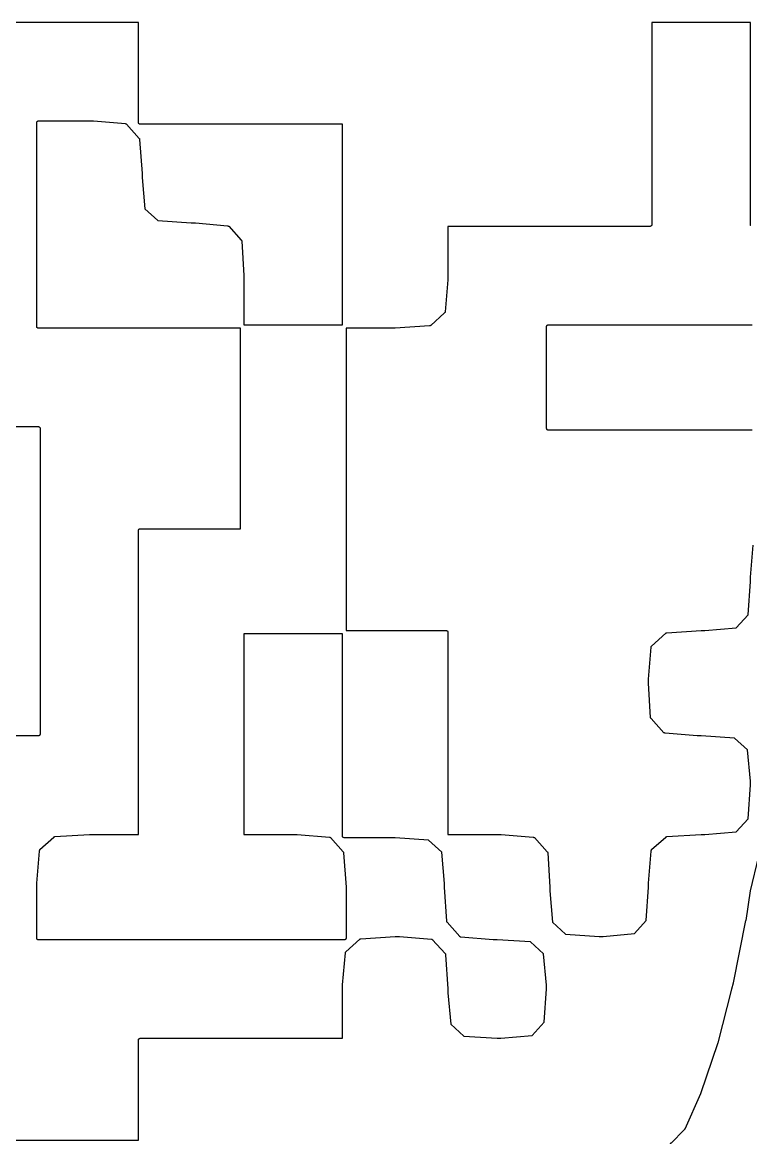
# Model space of a CAD drawing. Extents: x 123.5 to 170.1, y -121.6 to -90.
# Drawn here: x 154.825 to 156.94, y -105.425 to -102.166 of the extents above; entities that cross this region are included whole.
import ezdxf

# ---------------------------------------------------------------- set-up
doc = ezdxf.new("R2010")
doc.units = 0
doc.layers.add('BLACK', color=7, linetype='CONTINUOUS')

msp = doc.modelspace()

# ---------------------------------------------------------------- linework, layer by layer
at = {"layer": 'BLACK', "linetype": 'CONTINUOUS'}
for p, q in [((155.162, -102.166), (154.579, -102.166)), ((155.162, -102.457), (155.162, -102.166)), ((156.94, -102.166), (156.654, -102.166)), ((156.654, -102.166), (156.654, -102.754)), ((156.94, -102.754), (156.94, -102.166)), ((154.866, -102.456), (154.866, -102.455)), ((154.866, -102.455), (154.866, -102.455)), ((154.866, -102.455), (154.866, -102.455)), ((154.866, -102.455), (154.866, -102.455)), ((154.866, -102.455), (154.867, -102.455)), ((154.866, -102.457), (154.866, -102.456)), ((154.866, -102.456), (154.866, -102.456)), ((154.866, -102.456), (154.866, -102.456)), ((154.866, -102.456), (154.866, -102.456)), ((154.866, -103.05), (154.866, -102.457)), ((154.866, -102.457), (154.866, -102.457)), ((154.867, -102.454), (154.868, -102.453)), ((154.867, -102.455), (154.867, -102.454)), ((154.867, -102.454), (154.867, -102.454)), ((154.867, -102.454), (154.867, -102.454)), ((154.867, -102.454), (154.867, -102.454)), ((154.867, -102.455), (154.867, -102.455)), ((154.867, -102.455), (154.867, -102.455)), ((154.868, -102.453), (154.868, -102.453)), ((154.868, -102.453), (154.868, -102.453)), ((154.868, -102.453), (154.868, -102.453)), ((154.868, -102.453), (154.868, -102.453)), ((154.868, -102.453), (154.869, -102.453)), ((154.869, -102.453), (154.87, -102.452)), ((154.869, -102.453), (154.869, -102.453)), ((154.869, -102.453), (154.869, -102.453)), ((154.869, -102.453), (154.869, -102.453)), ((154.87, -102.452), (154.87, -102.452)), ((154.87, -102.452), (154.87, -102.452)), ((154.87, -102.452), (154.87, -102.452)), ((154.87, -102.452), (154.871, -102.452)), ((154.871, -102.452), (155.019, -102.452)), ((155.019, -102.452), (155.03, -102.452)), ((155.03, -102.452), (155.03, -102.452)), ((155.03, -102.452), (155.03, -102.452)), ((155.03, -102.452), (155.031, -102.452)), ((155.031, -102.452), (155.124, -102.46)), ((155.124, -102.46), (155.124, -102.46)), ((155.124, -102.46), (155.124, -102.461)), ((155.124, -102.461), (155.125, -102.461)), ((155.125, -102.461), (155.125, -102.461)), ((155.125, -102.461), (155.125, -102.461)), ((155.125, -102.461), (155.125, -102.461)), ((155.125, -102.461), (155.126, -102.461)), ((155.126, -102.461), (155.126, -102.461)), ((155.126, -102.461), (155.126, -102.461)), ((155.126, -102.461), (155.126, -102.461)), ((155.126, -102.461), (155.126, -102.461)), ((155.126, -102.461), (155.127, -102.462)), ((155.127, -102.462), (155.127, -102.462)), ((155.127, -102.462), (155.127, -102.462)), ((155.127, -102.462), (155.127, -102.462)), ((155.127, -102.462), (155.164, -102.503)), ((155.162, -102.458), (155.162, -102.457)), ((155.162, -102.459), (155.162, -102.458)), ((155.162, -102.458), (155.162, -102.458)), ((155.162, -102.458), (155.162, -102.458)), ((155.162, -102.458), (155.162, -102.458)), ((155.163, -102.46), (155.162, -102.459)), ((155.162, -102.459), (155.162, -102.459)), ((155.162, -102.459), (155.162, -102.459)), ((155.162, -102.459), (155.162, -102.459)), ((155.163, -102.461), (155.163, -102.46)), ((155.163, -102.46), (155.163, -102.46)), ((155.163, -102.46), (155.163, -102.46)), ((155.163, -102.46), (155.163, -102.46)), ((155.163, -102.46), (155.163, -102.46)), ((155.164, -102.461), (155.163, -102.461)), ((155.163, -102.461), (155.163, -102.461)), ((155.163, -102.461), (155.163, -102.461)), ((155.165, -102.462), (155.164, -102.461)), ((155.164, -102.461), (155.164, -102.461)), ((155.164, -102.461), (155.164, -102.461)), ((155.164, -102.461), (155.164, -102.461)), ((155.166, -102.462), (155.165, -102.462)), ((155.165, -102.462), (155.165, -102.462)), ((155.165, -102.462), (155.165, -102.462)), ((155.165, -102.462), (155.165, -102.462)), ((155.165, -102.462), (155.165, -102.462)), ((155.167, -102.462), (155.166, -102.462)), ((155.166, -102.462), (155.166, -102.462)), ((155.166, -102.462), (155.166, -102.462)), ((155.166, -102.462), (155.166, -102.462)), ((155.755, -102.462), (155.167, -102.462)), ((155.755, -103.045), (155.755, -102.462)), ((155.164, -102.503), (155.164, -102.503)), ((155.164, -102.503), (155.164, -102.503)), ((155.164, -102.503), (155.164, -102.503)), ((155.164, -102.503), (155.165, -102.503)), ((155.165, -102.503), (155.165, -102.504)), ((155.165, -102.504), (155.165, -102.504)), ((155.165, -102.504), (155.165, -102.504)), ((155.165, -102.504), (155.165, -102.504)), ((155.165, -102.504), (155.165, -102.505)), ((155.165, -102.505), (155.165, -102.505)), ((155.165, -102.505), (155.165, -102.505)), ((155.165, -102.505), (155.165, -102.505)), ((155.165, -102.505), (155.165, -102.506)), ((155.165, -102.506), (155.165, -102.506)), ((155.165, -102.506), (155.165, -102.506)), ((155.165, -102.506), (155.172, -102.605)), ((155.172, -102.605), (155.172, -102.605)), ((155.172, -102.605), (155.172, -102.605)), ((155.172, -102.605), (155.172, -102.605)), ((155.172, -102.605), (155.172, -102.617)), ((155.172, -102.617), (155.18, -102.708)), ((155.18, -102.708), (155.218, -102.742)), ((155.218, -102.742), (155.315, -102.749)), ((155.315, -102.749), (155.326, -102.749)), ((155.326, -102.749), (155.327, -102.749)), ((155.327, -102.749), (155.327, -102.749)), ((155.327, -102.749), (155.327, -102.749)), ((155.327, -102.749), (155.42, -102.757)), ((155.42, -102.757), (155.42, -102.757)), ((155.42, -102.757), (155.421, -102.757)), ((155.421, -102.757), (155.421, -102.757)), ((155.421, -102.757), (155.421, -102.757)), ((155.421, -102.757), (155.421, -102.757)), ((155.421, -102.757), (155.422, -102.757)), ((155.422, -102.757), (155.422, -102.757)), ((155.422, -102.757), (155.422, -102.757)), ((155.422, -102.757), (155.422, -102.757)), ((155.422, -102.757), (155.422, -102.758)), ((155.422, -102.758), (155.423, -102.758)), ((155.423, -102.758), (155.423, -102.758)), ((155.423, -102.758), (155.423, -102.758)), ((155.423, -102.758), (155.423, -102.758)), ((155.423, -102.758), (155.424, -102.758)), ((155.424, -102.758), (155.46, -102.799)), ((156.649, -102.759), (156.061, -102.759)), ((156.061, -102.759), (156.061, -102.902)), ((156.65, -102.759), (156.649, -102.759)), ((156.649, -102.759), (156.649, -102.759)), ((156.651, -102.758), (156.65, -102.758)), ((156.65, -102.758), (156.65, -102.759)), ((156.65, -102.759), (156.65, -102.759)), ((156.65, -102.759), (156.65, -102.759)), ((156.652, -102.757), (156.651, -102.758)), ((156.651, -102.758), (156.651, -102.758)), ((156.651, -102.758), (156.651, -102.758)), ((156.651, -102.758), (156.651, -102.758)), ((156.651, -102.758), (156.651, -102.758)), ((156.651, -102.758), (156.651, -102.758)), ((156.651, -102.758), (156.651, -102.758)), ((156.653, -102.757), (156.652, -102.757)), ((156.652, -102.757), (156.652, -102.757)), ((156.652, -102.757), (156.652, -102.757)), ((156.652, -102.757), (156.652, -102.757)), ((156.654, -102.755), (156.653, -102.755)), ((156.653, -102.755), (156.653, -102.756)), ((156.653, -102.756), (156.653, -102.756)), ((156.653, -102.756), (156.653, -102.756)), ((156.653, -102.756), (156.653, -102.756)), ((156.653, -102.756), (156.653, -102.756)), ((156.653, -102.756), (156.653, -102.756)), ((156.653, -102.756), (156.653, -102.756)), ((156.653, -102.756), (156.653, -102.757)), ((156.654, -102.754), (156.654, -102.754)), ((156.654, -102.754), (156.654, -102.755)), ((156.654, -102.755), (156.654, -102.755)), ((156.654, -102.755), (156.654, -102.755)), ((156.94, -102.755), (156.94, -102.754)), ((156.94, -102.754), (156.94, -102.754)), ((156.94, -102.756), (156.94, -102.755)), ((156.94, -102.755), (156.94, -102.755)), ((156.94, -102.755), (156.94, -102.755)), ((156.94, -102.755), (156.94, -102.755)), ((156.941, -102.756), (156.94, -102.756)), ((156.94, -102.756), (156.94, -102.756)), ((156.94, -102.756), (156.94, -102.756)), ((155.46, -102.799), (155.461, -102.799)), ((155.461, -102.799), (155.461, -102.799)), ((155.461, -102.799), (155.461, -102.799)), ((155.461, -102.799), (155.461, -102.8)), ((155.461, -102.8), (155.461, -102.8)), ((155.461, -102.8), (155.461, -102.8)), ((155.461, -102.8), (155.461, -102.8)), ((155.461, -102.8), (155.461, -102.801)), ((155.461, -102.801), (155.462, -102.801)), ((155.462, -102.801), (155.462, -102.801)), ((155.462, -102.801), (155.462, -102.801)), ((155.462, -102.801), (155.462, -102.802)), ((155.462, -102.802), (155.462, -102.802)), ((155.462, -102.802), (155.462, -102.802)), ((155.462, -102.802), (155.462, -102.802)), ((155.462, -102.802), (155.468, -102.902)), ((155.468, -102.902), (155.468, -102.902)), ((155.468, -102.902), (155.468, -102.902)), ((155.468, -102.902), (155.468, -102.902)), ((155.468, -102.902), (155.468, -103.045)), ((156.061, -102.902), (156.061, -102.913)), ((156.061, -102.914), (156.053, -103.007)), ((156.061, -102.913), (156.061, -102.913)), ((156.061, -102.913), (156.061, -102.913)), ((156.061, -102.913), (156.061, -102.914)), ((156.051, -103.01), (156.011, -103.047)), ((156.052, -103.01), (156.051, -103.01)), ((156.051, -103.01), (156.051, -103.01)), ((156.053, -103.008), (156.052, -103.009)), ((156.052, -103.009), (156.052, -103.009)), ((156.052, -103.009), (156.052, -103.009)), ((156.052, -103.009), (156.052, -103.009)), ((156.052, -103.009), (156.052, -103.009)), ((156.052, -103.009), (156.052, -103.01)), ((156.052, -103.01), (156.052, -103.01)), ((156.053, -103.007), (156.053, -103.007)), ((156.053, -103.007), (156.053, -103.007)), ((156.053, -103.007), (156.053, -103.008)), ((156.053, -103.008), (156.053, -103.008)), ((156.053, -103.008), (156.053, -103.008)), ((156.053, -103.008), (156.053, -103.008)), ((154.866, -103.051), (154.866, -103.05)), ((154.866, -103.05), (154.866, -103.05)), ((154.866, -103.052), (154.866, -103.051)), ((154.866, -103.051), (154.866, -103.051)), ((154.866, -103.051), (154.866, -103.051)), ((154.866, -103.051), (154.866, -103.051)), ((154.866, -103.053), (154.866, -103.052)), ((154.866, -103.052), (154.866, -103.052)), ((154.866, -103.052), (154.866, -103.052)), ((154.866, -103.052), (154.866, -103.052)), ((154.867, -103.053), (154.866, -103.053)), ((154.866, -103.053), (154.866, -103.053)), ((154.867, -103.054), (154.867, -103.053)), ((154.867, -103.053), (154.867, -103.053)), ((154.867, -103.053), (154.867, -103.053)), ((154.868, -103.054), (154.867, -103.054)), ((154.867, -103.054), (154.867, -103.054)), ((154.867, -103.054), (154.867, -103.054)), ((154.869, -103.055), (154.868, -103.054)), ((154.868, -103.054), (154.868, -103.054)), ((154.868, -103.054), (154.868, -103.054)), ((154.868, -103.054), (154.868, -103.054)), ((154.87, -103.055), (154.869, -103.055)), ((154.869, -103.055), (154.869, -103.055)), ((154.869, -103.055), (154.869, -103.055)), ((154.869, -103.055), (154.869, -103.055)), ((154.871, -103.055), (154.87, -103.055)), ((154.87, -103.055), (154.87, -103.055)), ((154.87, -103.055), (154.87, -103.055)), ((154.87, -103.055), (154.87, -103.055)), ((155.458, -103.055), (154.871, -103.055)), ((155.458, -103.638), (155.458, -103.055)), ((155.468, -103.045), (155.755, -103.045)), ((155.908, -103.055), (155.765, -103.055)), ((155.765, -103.055), (155.765, -103.934)), ((156.007, -103.048), (155.908, -103.055)), ((155.908, -103.055), (155.908, -103.055)), ((155.908, -103.055), (155.908, -103.055)), ((155.908, -103.055), (155.908, -103.055)), ((156.008, -103.048), (156.007, -103.048)), ((156.009, -103.048), (156.008, -103.048)), ((156.008, -103.048), (156.008, -103.048)), ((156.008, -103.048), (156.008, -103.048)), ((156.008, -103.048), (156.008, -103.048)), ((156.01, -103.048), (156.009, -103.048)), ((156.009, -103.048), (156.009, -103.048)), ((156.009, -103.048), (156.009, -103.048)), ((156.009, -103.048), (156.009, -103.048)), ((156.009, -103.048), (156.009, -103.048)), ((156.011, -103.047), (156.01, -103.047)), ((156.01, -103.047), (156.01, -103.047)), ((156.01, -103.047), (156.01, -103.047)), ((156.01, -103.047), (156.01, -103.048)), ((156.01, -103.048), (156.01, -103.048)), ((156.347, -103.049), (156.348, -103.048)), ((156.347, -103.05), (156.347, -103.049)), ((156.347, -103.049), (156.347, -103.049)), ((156.347, -103.049), (156.347, -103.049)), ((156.347, -103.049), (156.347, -103.049)), ((156.347, -103.346), (156.347, -103.05)), ((156.348, -103.048), (156.348, -103.047)), ((156.348, -103.047), (156.348, -103.047)), ((156.348, -103.047), (156.348, -103.047)), ((156.348, -103.047), (156.349, -103.047)), ((156.348, -103.048), (156.348, -103.048)), ((156.348, -103.048), (156.348, -103.048)), ((156.348, -103.048), (156.348, -103.048)), ((156.348, -103.048), (156.348, -103.048)), ((156.349, -103.047), (156.349, -103.046)), ((156.349, -103.046), (156.349, -103.046)), ((156.349, -103.046), (156.349, -103.046)), ((156.349, -103.046), (156.349, -103.046)), ((156.349, -103.046), (156.35, -103.046)), ((156.35, -103.046), (156.35, -103.045)), ((156.35, -103.045), (156.35, -103.045)), ((156.35, -103.045), (156.35, -103.045)), ((156.35, -103.045), (156.351, -103.045)), ((156.35, -103.046), (156.35, -103.046)), ((156.35, -103.046), (156.35, -103.046)), ((156.35, -103.046), (156.35, -103.046)), ((156.351, -103.045), (156.351, -103.045)), ((156.351, -103.045), (156.351, -103.045)), ((156.351, -103.045), (156.351, -103.045)), ((156.351, -103.045), (156.352, -103.045)), ((156.352, -103.045), (156.352, -103.045)), ((156.352, -103.045), (156.945, -103.045)), ((154.722, -103.341), (154.871, -103.341)), ((154.871, -103.341), (154.871, -103.341)), ((154.871, -103.341), (154.872, -103.341)), ((154.872, -103.341), (154.872, -103.341)), ((154.872, -103.341), (154.872, -103.341)), ((154.872, -103.341), (154.872, -103.342)), ((154.872, -103.342), (154.873, -103.342)), ((154.873, -103.342), (154.873, -103.342)), ((154.873, -103.342), (154.873, -103.342)), ((154.873, -103.342), (154.873, -103.342)), ((154.873, -103.342), (154.873, -103.342)), ((154.873, -103.342), (154.873, -103.342)), ((154.873, -103.342), (154.873, -103.342)), ((154.873, -103.342), (154.874, -103.343)), ((154.874, -103.343), (154.874, -103.343)), ((154.874, -103.343), (154.874, -103.343)), ((154.874, -103.343), (154.874, -103.343)), ((154.874, -103.343), (154.874, -103.343)), ((154.874, -103.343), (154.875, -103.344)), ((154.875, -103.344), (154.875, -103.344)), ((154.875, -103.344), (154.875, -103.344)), ((154.875, -103.344), (154.875, -103.344)), ((154.875, -103.344), (154.875, -103.344)), ((154.875, -103.344), (154.875, -103.344)), ((154.875, -103.344), (154.875, -103.344)), ((154.875, -103.344), (154.875, -103.345)), ((154.875, -103.345), (154.876, -103.345)), ((154.876, -103.345), (154.876, -103.345)), ((154.876, -103.345), (154.876, -103.345)), ((154.876, -103.345), (154.876, -103.346)), ((154.876, -103.346), (154.876, -103.346)), ((154.876, -103.346), (154.876, -104.235)), ((156.347, -103.347), (156.347, -103.346)), ((156.348, -103.348), (156.347, -103.347)), ((156.347, -103.347), (156.347, -103.347)), ((156.347, -103.347), (156.347, -103.347)), ((156.347, -103.347), (156.347, -103.347)), ((156.348, -103.349), (156.348, -103.348)), ((156.348, -103.348), (156.348, -103.348)), ((156.348, -103.348), (156.348, -103.348)), ((156.348, -103.348), (156.348, -103.348)), ((156.349, -103.35), (156.348, -103.349)), ((156.348, -103.349), (156.348, -103.349)), ((156.348, -103.349), (156.348, -103.349)), ((156.348, -103.349), (156.348, -103.349)), ((156.348, -103.349), (156.348, -103.349)), ((156.35, -103.35), (156.349, -103.35)), ((156.349, -103.35), (156.349, -103.35)), ((156.349, -103.35), (156.349, -103.35)), ((156.349, -103.35), (156.349, -103.35)), ((156.35, -103.351), (156.35, -103.35)), ((156.35, -103.35), (156.35, -103.35)), ((156.35, -103.35), (156.35, -103.35)), ((156.351, -103.351), (156.35, -103.351)), ((156.35, -103.351), (156.35, -103.351)), ((156.35, -103.351), (156.35, -103.351)), ((156.35, -103.351), (156.35, -103.351)), ((156.352, -103.351), (156.351, -103.351)), ((156.351, -103.351), (156.351, -103.351)), ((156.351, -103.351), (156.351, -103.351)), ((156.351, -103.351), (156.351, -103.351)), ((156.945, -103.351), (156.352, -103.351)), ((156.352, -103.351), (156.352, -103.351)), ((155.162, -103.641), (155.163, -103.64)), ((155.162, -103.642), (155.162, -103.641)), ((155.162, -103.641), (155.162, -103.641)), ((155.162, -103.641), (155.162, -103.641)), ((155.162, -103.641), (155.162, -103.641)), ((155.162, -103.643), (155.162, -103.642)), ((155.162, -103.642), (155.162, -103.642)), ((155.162, -103.642), (155.162, -103.642)), ((155.162, -103.642), (155.162, -103.642)), ((155.162, -104.527), (155.162, -103.643)), ((155.163, -103.64), (155.163, -103.639)), ((155.163, -103.639), (155.163, -103.639)), ((155.163, -103.639), (155.163, -103.639)), ((155.163, -103.639), (155.164, -103.639)), ((155.163, -103.64), (155.163, -103.64)), ((155.163, -103.64), (155.163, -103.64)), ((155.163, -103.64), (155.163, -103.64)), ((155.164, -103.639), (155.164, -103.638)), ((155.164, -103.638), (155.164, -103.638)), ((155.164, -103.638), (155.165, -103.638)), ((155.164, -103.639), (155.164, -103.639)), ((155.164, -103.639), (155.164, -103.639)), ((155.165, -103.638), (155.165, -103.638)), ((155.165, -103.638), (155.165, -103.638)), ((155.165, -103.638), (155.165, -103.638)), ((155.165, -103.638), (155.166, -103.638)), ((155.166, -103.638), (155.166, -103.638)), ((155.166, -103.638), (155.166, -103.638)), ((155.166, -103.638), (155.166, -103.638)), ((155.166, -103.638), (155.166, -103.638)), ((155.166, -103.638), (155.167, -103.638)), ((155.167, -103.638), (155.458, -103.638)), ((156.94, -103.779), (156.948, -103.686)), ((156.94, -103.78), (156.94, -103.779)), ((156.94, -103.779), (156.94, -103.779)), ((156.94, -103.779), (156.94, -103.779)), ((156.94, -103.791), (156.94, -103.78)), ((156.934, -103.888), (156.94, -103.791)), ((156.899, -103.926), (156.934, -103.888)), ((155.755, -103.944), (155.468, -103.944)), ((155.468, -103.944), (155.468, -104.527)), ((155.755, -104.532), (155.755, -103.944)), ((155.765, -103.934), (156.056, -103.934)), ((156.056, -103.934), (156.057, -103.934)), ((156.057, -103.934), (156.057, -103.934)), ((156.057, -103.934), (156.057, -103.934)), ((156.057, -103.934), (156.057, -103.934)), ((156.057, -103.934), (156.058, -103.934)), ((156.058, -103.934), (156.058, -103.934)), ((156.058, -103.934), (156.058, -103.934)), ((156.058, -103.934), (156.058, -103.934)), ((156.058, -103.934), (156.058, -103.935)), ((156.058, -103.935), (156.059, -103.935)), ((156.059, -103.935), (156.059, -103.935)), ((156.059, -103.935), (156.059, -103.935)), ((156.059, -103.935), (156.059, -103.935)), ((156.059, -103.935), (156.06, -103.935)), ((156.06, -103.935), (156.06, -103.935)), ((156.06, -103.935), (156.06, -103.936)), ((156.06, -103.936), (156.06, -103.936)), ((156.06, -103.936), (156.06, -103.936)), ((156.06, -103.936), (156.06, -103.936)), ((156.06, -103.936), (156.06, -103.936)), ((156.06, -103.936), (156.06, -103.937)), ((156.06, -103.937), (156.061, -103.937)), ((156.061, -103.937), (156.061, -103.937)), ((156.061, -103.937), (156.061, -103.937)), ((156.061, -103.937), (156.061, -103.938)), ((156.061, -103.938), (156.061, -103.938)), ((156.061, -103.938), (156.061, -103.938)), ((156.061, -103.938), (156.061, -103.938)), ((156.061, -103.938), (156.061, -103.938)), ((156.061, -103.938), (156.061, -103.939)), ((156.061, -103.939), (156.061, -104.527)), ((156.653, -103.979), (156.694, -103.942)), ((156.694, -103.942), (156.695, -103.941)), ((156.694, -103.942), (156.694, -103.942)), ((156.694, -103.942), (156.694, -103.942)), ((156.694, -103.942), (156.694, -103.942)), ((156.695, -103.941), (156.695, -103.941)), ((156.695, -103.941), (156.695, -103.941)), ((156.695, -103.941), (156.695, -103.941)), ((156.695, -103.941), (156.696, -103.941)), ((156.696, -103.941), (156.696, -103.941)), ((156.696, -103.941), (156.696, -103.941)), ((156.696, -103.941), (156.696, -103.941)), ((156.696, -103.941), (156.697, -103.941)), ((156.697, -103.941), (156.797, -103.934)), ((156.697, -103.941), (156.697, -103.941)), ((156.697, -103.941), (156.697, -103.941)), ((156.697, -103.941), (156.697, -103.941)), ((156.797, -103.934), (156.797, -103.934)), ((156.797, -103.934), (156.797, -103.934)), ((156.797, -103.934), (156.797, -103.934)), ((156.797, -103.934), (156.808, -103.934)), ((156.808, -103.934), (156.899, -103.926)), ((156.644, -104.075), (156.652, -103.982)), ((156.652, -103.981), (156.652, -103.98)), ((156.652, -103.98), (156.652, -103.98)), ((156.652, -103.98), (156.652, -103.98)), ((156.652, -103.98), (156.653, -103.98)), ((156.652, -103.982), (156.652, -103.981)), ((156.652, -103.981), (156.652, -103.981)), ((156.652, -103.981), (156.652, -103.981)), ((156.652, -103.981), (156.652, -103.981)), ((156.652, -103.982), (156.652, -103.982)), ((156.652, -103.982), (156.652, -103.982)), ((156.653, -103.98), (156.653, -103.979)), ((156.653, -103.979), (156.653, -103.979)), ((156.653, -103.979), (156.653, -103.979)), ((156.653, -103.979), (156.653, -103.979)), ((156.653, -103.98), (156.653, -103.98)), ((156.644, -104.076), (156.644, -104.075)), ((156.644, -104.087), (156.644, -104.076)), ((156.644, -104.076), (156.644, -104.076)), ((156.644, -104.076), (156.644, -104.076)), ((156.65, -104.187), (156.644, -104.087)), ((156.644, -104.087), (156.644, -104.087)), ((156.644, -104.087), (156.644, -104.087)), ((156.644, -104.087), (156.644, -104.087)), ((156.65, -104.188), (156.65, -104.187)), ((156.65, -104.187), (156.65, -104.187)), ((156.65, -104.187), (156.65, -104.187)), ((156.65, -104.187), (156.65, -104.187)), ((156.651, -104.188), (156.65, -104.188)), ((156.65, -104.188), (156.65, -104.188)), ((156.65, -104.188), (156.65, -104.188)), ((156.651, -104.189), (156.651, -104.188)), ((156.651, -104.19), (156.651, -104.189)), ((156.651, -104.189), (156.651, -104.189)), ((156.651, -104.189), (156.651, -104.189)), ((156.651, -104.189), (156.651, -104.189)), ((156.652, -104.19), (156.651, -104.19)), ((156.651, -104.19), (156.651, -104.19)), ((156.651, -104.19), (156.651, -104.19)), ((156.688, -104.231), (156.652, -104.19)), ((154.875, -104.238), (154.874, -104.239)), ((154.876, -104.236), (154.875, -104.237)), ((154.875, -104.237), (154.875, -104.237)), ((154.875, -104.237), (154.875, -104.237)), ((154.875, -104.237), (154.875, -104.237)), ((154.875, -104.237), (154.875, -104.238)), ((154.875, -104.238), (154.875, -104.238)), ((154.875, -104.238), (154.875, -104.238)), ((154.875, -104.238), (154.875, -104.238)), ((154.876, -104.235), (154.876, -104.236)), ((154.876, -104.236), (154.876, -104.236)), ((154.876, -104.236), (154.876, -104.236)), ((154.876, -104.236), (154.876, -104.236)), ((156.689, -104.231), (156.688, -104.231)), ((156.69, -104.231), (156.689, -104.231)), ((156.689, -104.231), (156.689, -104.231)), ((156.689, -104.231), (156.689, -104.231)), ((156.689, -104.231), (156.689, -104.231)), ((156.69, -104.232), (156.69, -104.231)), ((156.691, -104.232), (156.69, -104.232)), ((156.69, -104.232), (156.69, -104.232)), ((156.69, -104.232), (156.69, -104.232)), ((156.69, -104.232), (156.69, -104.232)), ((156.692, -104.232), (156.691, -104.232)), ((156.691, -104.232), (156.691, -104.232)), ((156.691, -104.232), (156.691, -104.232)), ((156.691, -104.232), (156.691, -104.232)), ((156.785, -104.24), (156.692, -104.232)), ((156.692, -104.232), (156.692, -104.232)), ((154.871, -104.24), (154.278, -104.24)), ((154.872, -104.24), (154.871, -104.24)), ((154.871, -104.24), (154.871, -104.24)), ((154.873, -104.24), (154.872, -104.24)), ((154.872, -104.24), (154.872, -104.24)), ((154.872, -104.24), (154.872, -104.24)), ((154.872, -104.24), (154.872, -104.24)), ((154.874, -104.239), (154.873, -104.239)), ((154.873, -104.239), (154.873, -104.24)), ((154.873, -104.24), (154.873, -104.24)), ((154.873, -104.24), (154.873, -104.24)), ((154.873, -104.24), (154.873, -104.24)), ((154.873, -104.24), (154.873, -104.24)), ((154.873, -104.24), (154.873, -104.24)), ((154.874, -104.239), (154.874, -104.239)), ((154.874, -104.239), (154.874, -104.239)), ((154.874, -104.239), (154.874, -104.239)), ((154.874, -104.239), (154.874, -104.239)), ((156.786, -104.24), (156.785, -104.24)), ((156.785, -104.24), (156.785, -104.24)), ((156.785, -104.24), (156.785, -104.24)), ((156.797, -104.24), (156.786, -104.24)), ((156.894, -104.247), (156.797, -104.24)), ((156.932, -104.281), (156.894, -104.247)), ((156.94, -104.372), (156.932, -104.281)), ((156.934, -104.481), (156.94, -104.383)), ((156.94, -104.383), (156.94, -104.372)), ((156.899, -104.519), (156.934, -104.481)), ((154.919, -104.533), (155.019, -104.527)), ((155.019, -104.527), (155.019, -104.527)), ((155.019, -104.527), (155.019, -104.527)), ((155.019, -104.527), (155.019, -104.527)), ((155.019, -104.527), (155.162, -104.527)), ((155.468, -104.527), (155.612, -104.527)), ((155.612, -104.527), (155.623, -104.527)), ((155.623, -104.527), (155.623, -104.527)), ((155.623, -104.527), (155.623, -104.527)), ((155.623, -104.527), (155.623, -104.527)), ((155.623, -104.527), (155.717, -104.535)), ((155.755, -104.533), (155.755, -104.532)), ((155.755, -104.532), (155.755, -104.532)), ((156.061, -104.527), (156.204, -104.527)), ((156.204, -104.527), (156.215, -104.527)), ((156.215, -104.527), (156.216, -104.527)), ((156.216, -104.527), (156.216, -104.527)), ((156.216, -104.527), (156.216, -104.527)), ((156.216, -104.527), (156.309, -104.535)), ((156.697, -104.533), (156.797, -104.527)), ((156.797, -104.527), (156.797, -104.527)), ((156.797, -104.527), (156.797, -104.527)), ((156.797, -104.527), (156.797, -104.527)), ((156.797, -104.527), (156.808, -104.527)), ((156.808, -104.527), (156.899, -104.519)), ((154.875, -104.571), (154.916, -104.535)), ((154.916, -104.535), (154.916, -104.534)), ((154.916, -104.534), (154.916, -104.534)), ((154.916, -104.534), (154.916, -104.534)), ((154.916, -104.534), (154.917, -104.534)), ((154.917, -104.534), (154.917, -104.534)), ((154.917, -104.534), (154.917, -104.534)), ((154.917, -104.534), (154.917, -104.534)), ((154.917, -104.534), (154.918, -104.534)), ((154.918, -104.534), (154.918, -104.533)), ((154.918, -104.533), (154.918, -104.533)), ((154.918, -104.533), (154.918, -104.533)), ((154.918, -104.533), (154.919, -104.533)), ((154.919, -104.533), (154.919, -104.533)), ((154.919, -104.533), (154.919, -104.533)), ((154.919, -104.533), (154.919, -104.533)), ((155.717, -104.535), (155.717, -104.535)), ((155.717, -104.535), (155.717, -104.535)), ((155.717, -104.535), (155.717, -104.535)), ((155.717, -104.535), (155.717, -104.535)), ((155.717, -104.535), (155.718, -104.535)), ((155.718, -104.535), (155.718, -104.535)), ((155.718, -104.535), (155.718, -104.535)), ((155.718, -104.535), (155.718, -104.535)), ((155.718, -104.535), (155.719, -104.535)), ((155.719, -104.535), (155.719, -104.536)), ((155.719, -104.536), (155.719, -104.536)), ((155.719, -104.536), (155.719, -104.536)), ((155.719, -104.536), (155.719, -104.536)), ((155.719, -104.536), (155.72, -104.536)), ((155.72, -104.536), (155.72, -104.536)), ((155.72, -104.536), (155.757, -104.577)), ((155.755, -104.534), (155.755, -104.533)), ((155.755, -104.533), (155.755, -104.533)), ((155.755, -104.533), (155.755, -104.533)), ((155.755, -104.533), (155.755, -104.533)), ((155.756, -104.534), (155.755, -104.534)), ((155.755, -104.534), (155.755, -104.534)), ((155.755, -104.534), (155.755, -104.534)), ((155.755, -104.534), (155.755, -104.534)), ((155.755, -104.534), (155.755, -104.534)), ((155.755, -104.534), (155.755, -104.534)), ((155.756, -104.535), (155.756, -104.534)), ((155.757, -104.536), (155.756, -104.535)), ((155.756, -104.535), (155.756, -104.535)), ((155.756, -104.535), (155.756, -104.535)), ((155.756, -104.535), (155.756, -104.535)), ((155.756, -104.535), (155.756, -104.535)), ((155.758, -104.536), (155.757, -104.536)), ((155.757, -104.536), (155.757, -104.536)), ((155.757, -104.536), (155.757, -104.536)), ((155.757, -104.536), (155.757, -104.536)), ((155.759, -104.537), (155.758, -104.536)), ((155.758, -104.536), (155.758, -104.536)), ((155.758, -104.536), (155.758, -104.536)), ((155.758, -104.536), (155.758, -104.536)), ((155.76, -104.537), (155.759, -104.537)), ((155.759, -104.537), (155.759, -104.537)), ((155.759, -104.537), (155.759, -104.537)), ((155.759, -104.537), (155.759, -104.537)), ((155.908, -104.537), (155.76, -104.537)), ((156.005, -104.543), (155.908, -104.537)), ((156.043, -104.578), (156.005, -104.543)), ((156.309, -104.535), (156.309, -104.535)), ((156.309, -104.535), (156.31, -104.535)), ((156.31, -104.535), (156.31, -104.535)), ((156.31, -104.535), (156.31, -104.535)), ((156.31, -104.535), (156.31, -104.535)), ((156.31, -104.535), (156.311, -104.535)), ((156.311, -104.535), (156.311, -104.535)), ((156.311, -104.535), (156.311, -104.535)), ((156.311, -104.535), (156.311, -104.535)), ((156.311, -104.535), (156.311, -104.536)), ((156.311, -104.536), (156.312, -104.536)), ((156.312, -104.536), (156.312, -104.536)), ((156.312, -104.536), (156.312, -104.536)), ((156.312, -104.536), (156.312, -104.536)), ((156.312, -104.536), (156.313, -104.536)), ((156.313, -104.536), (156.349, -104.577)), ((156.653, -104.571), (156.694, -104.535)), ((156.694, -104.535), (156.694, -104.534)), ((156.694, -104.534), (156.694, -104.534)), ((156.694, -104.534), (156.694, -104.534)), ((156.694, -104.534), (156.695, -104.534)), ((156.695, -104.534), (156.695, -104.534)), ((156.695, -104.534), (156.695, -104.534)), ((156.695, -104.534), (156.695, -104.534)), ((156.695, -104.534), (156.696, -104.534)), ((156.696, -104.534), (156.696, -104.533)), ((156.696, -104.533), (156.696, -104.533)), ((156.696, -104.533), (156.696, -104.533)), ((156.696, -104.533), (156.697, -104.533)), ((156.697, -104.533), (156.697, -104.533)), ((156.697, -104.533), (156.697, -104.533)), ((156.697, -104.533), (156.697, -104.533)), ((154.866, -104.668), (154.874, -104.575)), ((154.874, -104.574), (154.874, -104.573)), ((154.874, -104.573), (154.874, -104.573)), ((154.874, -104.573), (154.874, -104.573)), ((154.874, -104.573), (154.874, -104.573)), ((154.874, -104.573), (154.875, -104.573)), ((154.874, -104.575), (154.874, -104.574)), ((154.874, -104.574), (154.874, -104.574)), ((154.874, -104.574), (154.874, -104.574)), ((154.874, -104.574), (154.874, -104.574)), ((154.874, -104.575), (154.874, -104.575)), ((154.875, -104.572), (154.875, -104.571)), ((154.875, -104.573), (154.875, -104.572)), ((154.875, -104.572), (154.875, -104.572)), ((154.875, -104.572), (154.875, -104.572)), ((154.875, -104.572), (154.875, -104.572)), ((155.757, -104.577), (155.757, -104.577)), ((155.757, -104.577), (155.757, -104.577)), ((155.757, -104.577), (155.757, -104.577)), ((155.757, -104.577), (155.757, -104.578)), ((155.757, -104.578), (155.757, -104.578)), ((155.757, -104.578), (155.758, -104.578)), ((155.758, -104.578), (155.758, -104.578)), ((155.758, -104.578), (155.758, -104.579)), ((155.758, -104.579), (155.758, -104.579)), ((155.758, -104.579), (155.758, -104.579)), ((155.758, -104.579), (155.758, -104.579)), ((155.758, -104.579), (155.758, -104.58)), ((155.758, -104.58), (155.758, -104.58)), ((155.758, -104.58), (155.758, -104.58)), ((155.758, -104.58), (155.758, -104.58)), ((155.758, -104.58), (155.765, -104.68)), ((156.051, -104.669), (156.043, -104.578)), ((156.349, -104.577), (156.35, -104.577)), ((156.35, -104.577), (156.35, -104.577)), ((156.35, -104.577), (156.35, -104.577)), ((156.35, -104.577), (156.35, -104.578)), ((156.35, -104.578), (156.35, -104.578)), ((156.35, -104.578), (156.35, -104.578)), ((156.35, -104.578), (156.35, -104.578)), ((156.35, -104.578), (156.35, -104.579)), ((156.35, -104.579), (156.351, -104.579)), ((156.351, -104.579), (156.351, -104.579)), ((156.351, -104.579), (156.351, -104.579)), ((156.351, -104.579), (156.351, -104.58)), ((156.351, -104.58), (156.351, -104.58)), ((156.351, -104.58), (156.351, -104.58)), ((156.351, -104.58), (156.351, -104.58)), ((156.351, -104.58), (156.357, -104.68)), ((156.644, -104.668), (156.652, -104.575)), ((156.652, -104.574), (156.652, -104.573)), ((156.652, -104.573), (156.652, -104.573)), ((156.652, -104.573), (156.652, -104.573)), ((156.652, -104.573), (156.652, -104.573)), ((156.652, -104.573), (156.653, -104.573)), ((156.652, -104.575), (156.652, -104.574)), ((156.652, -104.574), (156.652, -104.574)), ((156.652, -104.574), (156.652, -104.574)), ((156.652, -104.574), (156.652, -104.574)), ((156.652, -104.575), (156.652, -104.575)), ((156.653, -104.572), (156.653, -104.571)), ((156.653, -104.573), (156.653, -104.572)), ((156.653, -104.572), (156.653, -104.572)), ((156.653, -104.572), (156.653, -104.572)), ((156.653, -104.572), (156.653, -104.572)), ((156.964, -104.59), (156.939, -104.691)), ((154.866, -104.669), (154.866, -104.668)), ((154.866, -104.668), (154.866, -104.668)), ((154.866, -104.668), (154.866, -104.668)), ((154.866, -104.68), (154.866, -104.669)), ((154.866, -104.828), (154.866, -104.68)), ((155.765, -104.68), (155.765, -104.68)), ((155.765, -104.68), (155.765, -104.68)), ((155.765, -104.68), (155.765, -104.68)), ((155.765, -104.68), (155.765, -104.828)), ((156.051, -104.68), (156.051, -104.669)), ((156.058, -104.779), (156.051, -104.68)), ((156.051, -104.68), (156.051, -104.68)), ((156.051, -104.68), (156.051, -104.68)), ((156.051, -104.68), (156.051, -104.68)), ((156.357, -104.68), (156.357, -104.68)), ((156.357, -104.68), (156.357, -104.68)), ((156.357, -104.68), (156.357, -104.68)), ((156.357, -104.68), (156.357, -104.691)), ((156.357, -104.691), (156.365, -104.782)), ((156.637, -104.777), (156.644, -104.68)), ((156.644, -104.669), (156.644, -104.668)), ((156.644, -104.668), (156.644, -104.668)), ((156.644, -104.668), (156.644, -104.668)), ((156.644, -104.68), (156.644, -104.669)), ((156.939, -104.691), (156.927, -104.777)), ((156.058, -104.78), (156.058, -104.779)), ((156.058, -104.781), (156.058, -104.78)), ((156.058, -104.78), (156.058, -104.78)), ((156.058, -104.78), (156.058, -104.78)), ((156.058, -104.78), (156.058, -104.78)), ((156.058, -104.782), (156.058, -104.781)), ((156.058, -104.781), (156.058, -104.781)), ((156.058, -104.781), (156.058, -104.781)), ((156.058, -104.781), (156.058, -104.781)), ((156.058, -104.781), (156.058, -104.781)), ((156.059, -104.782), (156.058, -104.782)), ((156.058, -104.782), (156.058, -104.782)), ((156.096, -104.823), (156.059, -104.782)), ((156.059, -104.782), (156.059, -104.782)), ((156.059, -104.782), (156.059, -104.782)), ((156.059, -104.782), (156.059, -104.782)), ((156.365, -104.782), (156.403, -104.817)), ((156.603, -104.815), (156.637, -104.777)), ((156.926, -104.777), (156.89, -104.958)), ((156.927, -104.777), (156.926, -104.777)), ((156.926, -104.777), (156.926, -104.777)), ((156.927, -104.777), (156.927, -104.777)), ((155.808, -104.83), (155.908, -104.823)), ((155.908, -104.823), (155.908, -104.823)), ((155.908, -104.823), (155.908, -104.823)), ((155.908, -104.823), (155.908, -104.823)), ((155.908, -104.823), (155.919, -104.823)), ((155.919, -104.823), (155.919, -104.823)), ((155.919, -104.823), (155.919, -104.823)), ((155.919, -104.823), (155.92, -104.823)), ((155.92, -104.823), (156.013, -104.831)), ((156.096, -104.824), (156.096, -104.823)), ((156.096, -104.823), (156.096, -104.823)), ((156.097, -104.824), (156.096, -104.824)), ((156.096, -104.824), (156.096, -104.824)), ((156.098, -104.825), (156.097, -104.824)), ((156.097, -104.824), (156.097, -104.824)), ((156.097, -104.824), (156.097, -104.824)), ((156.097, -104.824), (156.097, -104.824)), ((156.097, -104.824), (156.097, -104.824)), ((156.099, -104.825), (156.098, -104.825)), ((156.098, -104.825), (156.098, -104.825)), ((156.098, -104.825), (156.098, -104.825)), ((156.098, -104.825), (156.098, -104.825)), ((156.192, -104.833), (156.099, -104.825)), ((156.099, -104.825), (156.099, -104.825)), ((156.099, -104.825), (156.099, -104.825)), ((156.403, -104.817), (156.501, -104.823)), ((156.501, -104.823), (156.512, -104.823)), ((156.512, -104.823), (156.603, -104.815)), ((154.866, -104.829), (154.866, -104.828)), ((154.866, -104.828), (154.866, -104.828)), ((154.866, -104.83), (154.866, -104.829)), ((154.866, -104.829), (154.866, -104.829)), ((154.866, -104.829), (154.866, -104.829)), ((154.866, -104.829), (154.866, -104.829)), ((154.866, -104.831), (154.866, -104.83)), ((154.866, -104.83), (154.866, -104.83)), ((154.866, -104.83), (154.866, -104.83)), ((154.866, -104.83), (154.866, -104.83)), ((154.867, -104.831), (154.866, -104.831)), ((154.866, -104.831), (154.866, -104.831)), ((154.867, -104.832), (154.867, -104.831)), ((154.867, -104.831), (154.867, -104.831)), ((154.867, -104.831), (154.867, -104.831)), ((154.868, -104.832), (154.867, -104.832)), ((154.867, -104.832), (154.867, -104.832)), ((154.867, -104.832), (154.867, -104.832)), ((154.869, -104.833), (154.868, -104.832)), ((154.868, -104.832), (154.868, -104.832)), ((154.868, -104.832), (154.868, -104.832)), ((154.868, -104.832), (154.868, -104.832)), ((154.87, -104.833), (154.869, -104.833)), ((154.869, -104.833), (154.869, -104.833)), ((154.869, -104.833), (154.869, -104.833)), ((154.869, -104.833), (154.869, -104.833)), ((154.871, -104.833), (154.87, -104.833)), ((154.87, -104.833), (154.87, -104.833)), ((154.87, -104.833), (154.87, -104.833)), ((154.87, -104.833), (154.87, -104.833)), ((155.76, -104.833), (154.871, -104.833)), ((155.761, -104.833), (155.76, -104.833)), ((155.76, -104.833), (155.76, -104.833)), ((155.762, -104.833), (155.761, -104.833)), ((155.761, -104.833), (155.761, -104.833)), ((155.761, -104.833), (155.761, -104.833)), ((155.761, -104.833), (155.761, -104.833)), ((155.763, -104.832), (155.762, -104.832)), ((155.762, -104.832), (155.762, -104.832)), ((155.762, -104.832), (155.762, -104.832)), ((155.762, -104.832), (155.762, -104.832)), ((155.762, -104.832), (155.762, -104.833)), ((155.762, -104.833), (155.762, -104.833)), ((155.762, -104.833), (155.762, -104.833)), ((155.764, -104.831), (155.763, -104.831)), ((155.763, -104.831), (155.763, -104.832)), ((155.763, -104.832), (155.763, -104.832)), ((155.763, -104.832), (155.763, -104.832)), ((155.763, -104.832), (155.763, -104.832)), ((155.765, -104.829), (155.764, -104.83)), ((155.764, -104.83), (155.764, -104.83)), ((155.764, -104.83), (155.764, -104.83)), ((155.764, -104.83), (155.764, -104.83)), ((155.764, -104.83), (155.764, -104.83)), ((155.764, -104.83), (155.764, -104.831)), ((155.764, -104.868), (155.805, -104.831)), ((155.764, -104.831), (155.764, -104.831)), ((155.764, -104.831), (155.764, -104.831)), ((155.765, -104.828), (155.765, -104.829)), ((155.765, -104.829), (155.765, -104.829)), ((155.765, -104.829), (155.765, -104.829)), ((155.765, -104.829), (155.765, -104.829)), ((155.805, -104.831), (155.806, -104.83)), ((155.805, -104.831), (155.805, -104.831)), ((155.805, -104.831), (155.805, -104.831)), ((155.805, -104.831), (155.805, -104.831)), ((155.806, -104.83), (155.806, -104.83)), ((155.806, -104.83), (155.806, -104.83)), ((155.806, -104.83), (155.806, -104.83)), ((155.806, -104.83), (155.807, -104.83)), ((155.807, -104.83), (155.807, -104.83)), ((155.807, -104.83), (155.807, -104.83)), ((155.807, -104.83), (155.807, -104.83)), ((155.807, -104.83), (155.808, -104.83)), ((155.808, -104.83), (155.808, -104.83)), ((155.808, -104.83), (155.808, -104.83)), ((155.808, -104.83), (155.808, -104.83)), ((156.013, -104.831), (156.013, -104.831)), ((156.013, -104.831), (156.013, -104.831)), ((156.013, -104.831), (156.014, -104.831)), ((156.014, -104.831), (156.014, -104.831)), ((156.014, -104.831), (156.014, -104.831)), ((156.014, -104.831), (156.014, -104.831)), ((156.014, -104.831), (156.015, -104.832)), ((156.015, -104.832), (156.015, -104.832)), ((156.015, -104.832), (156.015, -104.832)), ((156.015, -104.832), (156.015, -104.832)), ((156.015, -104.832), (156.015, -104.832)), ((156.015, -104.832), (156.016, -104.832)), ((156.016, -104.832), (156.016, -104.832)), ((156.016, -104.832), (156.016, -104.833)), ((156.016, -104.833), (156.016, -104.833)), ((156.016, -104.833), (156.053, -104.873)), ((156.193, -104.833), (156.192, -104.833)), ((156.204, -104.833), (156.193, -104.833)), ((156.193, -104.833), (156.193, -104.833)), ((156.193, -104.833), (156.193, -104.833)), ((156.301, -104.839), (156.204, -104.833)), ((156.339, -104.874), (156.301, -104.839)), ((155.755, -104.964), (155.763, -104.871)), ((155.763, -104.87), (155.763, -104.869)), ((155.763, -104.869), (155.763, -104.869)), ((155.763, -104.869), (155.763, -104.869)), ((155.763, -104.869), (155.764, -104.869)), ((155.763, -104.871), (155.763, -104.87)), ((155.763, -104.87), (155.763, -104.87)), ((155.763, -104.87), (155.763, -104.87)), ((155.763, -104.87), (155.763, -104.87)), ((155.763, -104.871), (155.763, -104.871)), ((155.763, -104.871), (155.763, -104.871)), ((155.764, -104.869), (155.764, -104.868)), ((155.764, -104.868), (155.764, -104.868)), ((155.764, -104.868), (155.764, -104.868)), ((155.764, -104.868), (155.764, -104.868)), ((155.764, -104.869), (155.764, -104.869)), ((156.053, -104.873), (156.053, -104.874)), ((156.053, -104.874), (156.053, -104.874)), ((156.053, -104.874), (156.053, -104.874)), ((156.053, -104.874), (156.054, -104.874)), ((156.054, -104.874), (156.054, -104.874)), ((156.054, -104.874), (156.054, -104.875)), ((156.054, -104.875), (156.054, -104.875)), ((156.054, -104.875), (156.054, -104.875)), ((156.054, -104.875), (156.054, -104.875)), ((156.054, -104.875), (156.054, -104.875)), ((156.054, -104.875), (156.054, -104.876)), ((156.054, -104.876), (156.054, -104.876)), ((156.054, -104.876), (156.054, -104.876)), ((156.054, -104.876), (156.054, -104.876)), ((156.054, -104.876), (156.054, -104.877)), ((156.054, -104.877), (156.061, -104.976)), ((156.347, -104.965), (156.339, -104.874)), ((155.755, -104.965), (155.755, -104.964)), ((155.755, -104.976), (155.755, -104.965)), ((155.755, -104.965), (155.755, -104.965)), ((155.755, -104.965), (155.755, -104.965)), ((155.755, -105.119), (155.755, -104.976)), ((156.061, -104.976), (156.061, -104.976)), ((156.061, -104.976), (156.061, -104.976)), ((156.061, -104.976), (156.061, -104.976)), ((156.061, -104.976), (156.061, -104.987)), ((156.061, -104.987), (156.069, -105.078)), ((156.341, -105.073), (156.347, -104.976)), ((156.347, -104.976), (156.347, -104.965)), ((156.885, -104.977), (156.845, -105.133)), ((156.89, -104.959), (156.885, -104.977)), ((156.89, -104.958), (156.89, -104.958)), ((156.89, -104.958), (156.89, -104.958)), ((156.89, -104.958), (156.89, -104.959)), ((156.069, -105.078), (156.107, -105.113)), ((156.306, -105.111), (156.341, -105.073)), ((156.107, -105.113), (156.204, -105.119)), ((156.215, -105.119), (156.306, -105.111)), ((155.162, -105.123), (155.162, -105.122)), ((155.162, -105.122), (155.162, -105.122)), ((155.162, -105.122), (155.162, -105.122)), ((155.162, -105.122), (155.163, -105.122)), ((155.162, -105.124), (155.162, -105.123)), ((155.162, -105.123), (155.162, -105.123)), ((155.162, -105.123), (155.162, -105.123)), ((155.162, -105.123), (155.162, -105.123)), ((155.162, -105.416), (155.162, -105.124)), ((155.162, -105.124), (155.162, -105.124)), ((155.163, -105.122), (155.163, -105.121)), ((155.163, -105.121), (155.163, -105.121)), ((155.163, -105.121), (155.163, -105.121)), ((155.163, -105.121), (155.164, -105.121)), ((155.163, -105.122), (155.163, -105.122)), ((155.163, -105.122), (155.163, -105.122)), ((155.163, -105.122), (155.163, -105.122)), ((155.164, -105.121), (155.164, -105.12)), ((155.164, -105.12), (155.164, -105.12)), ((155.164, -105.12), (155.164, -105.12)), ((155.164, -105.12), (155.164, -105.12)), ((155.164, -105.12), (155.165, -105.12)), ((155.165, -105.12), (155.165, -105.12)), ((155.165, -105.12), (155.165, -105.12)), ((155.165, -105.12), (155.165, -105.12)), ((155.165, -105.12), (155.166, -105.12)), ((155.166, -105.12), (155.166, -105.119)), ((155.166, -105.119), (155.166, -105.119)), ((155.166, -105.119), (155.166, -105.119)), ((155.166, -105.119), (155.166, -105.119)), ((155.166, -105.119), (155.167, -105.119)), ((155.167, -105.119), (155.755, -105.119)), ((156.204, -105.119), (156.215, -105.119)), ((156.845, -105.133), (156.795, -105.281)), ((156.845, -105.133), (156.845, -105.133)), ((156.845, -105.133), (156.845, -105.133)), ((156.845, -105.133), (156.845, -105.133)), ((156.795, -105.281), (156.749, -105.384)), ((156.795, -105.281), (156.795, -105.281)), ((156.795, -105.281), (156.795, -105.281)), ((156.795, -105.281), (156.795, -105.281)), ((156.748, -105.386), (156.71, -105.424)), ((156.749, -105.384), (156.748, -105.385)), ((156.748, -105.385), (156.748, -105.385)), ((156.748, -105.385), (156.748, -105.385)), ((156.748, -105.385), (156.748, -105.385)), ((156.748, -105.385), (156.748, -105.385)), ((156.748, -105.385), (156.748, -105.386)), ((156.749, -105.384), (156.749, -105.384)), ((154.579, -105.416), (155.162, -105.416)), ((156.708, -105.425), (156.707, -105.425)), ((156.707, -105.425), (156.707, -105.426)), ((156.709, -105.425), (156.708, -105.425)), ((156.708, -105.425), (156.708, -105.425)), ((156.708, -105.425), (156.708, -105.425)), ((156.708, -105.425), (156.708, -105.425)), ((156.708, -105.425), (156.708, -105.425)), ((156.71, -105.424), (156.709, -105.424)), ((156.709, -105.424), (156.709, -105.425)), ((156.709, -105.425), (156.709, -105.425)), ((156.709, -105.425), (156.709, -105.425)), ((156.709, -105.425), (156.709, -105.425)), ((156.71, -105.424), (156.71, -105.424))]:
    msp.add_line(p, q, dxfattribs=at)

doc.saveas('drawing.dxf')
